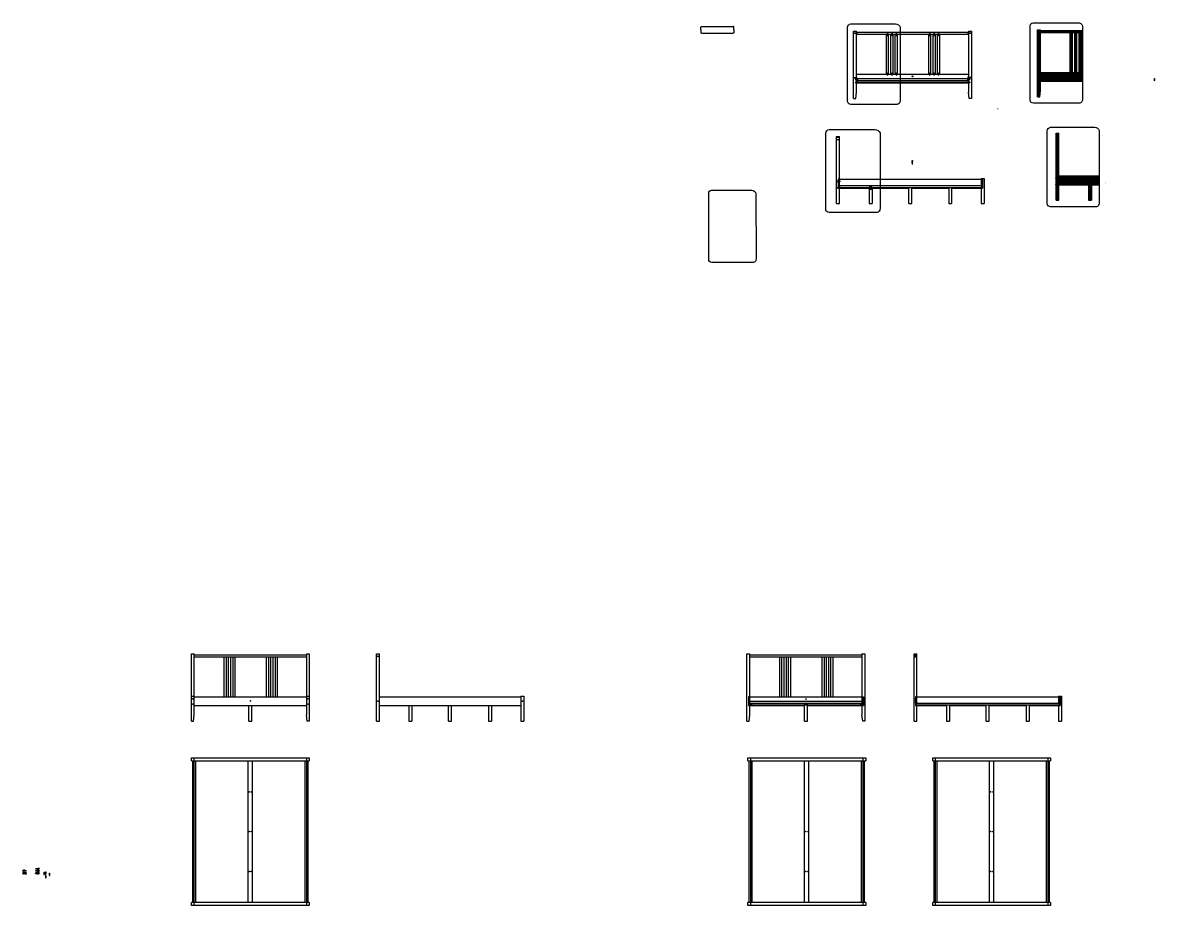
# Model space of a CAD drawing. Header units: millimetres. Extents: x 21 to 3517, y -1192 to 1197.
# Drawn here: x 21 to 1556, y 0 to 1197 of the extents above; entities that cross this region are included whole.
import ezdxf

# ---------------------------------------------------------------- set-up
doc = ezdxf.new("R2010")
doc.units = ezdxf.units.MM
for name, color, linetype in [('campitura viti', 31, 'Continuous'), ('Simbolo zoom', 140, 'Continuous'), ('Tratteggi', 252, 'Continuous'), ('Tratteggio', 252, 'Continuous')]:
    doc.layers.add(name, color=color, linetype=linetype)
pattern_1 = [(45, (-246.87615, 0), (-0.4490128, 0.4490128), [])]

msp = doc.modelspace()

# ---------------------------------------------------------------- hatches: boundary and pattern name
at = {"layer": 'campitura viti'}
h = msp.add_hatch(color=256, dxfattribs=at)
h.dxf.hatch_style = 1
h.paths.add_polyline_path([(1399.2, 1184.9), (1398, 1184.9), (1398, 1184.6), (1399.2, 1184.6)])
h.paths.add_polyline_path([(1398, 1185), (1397.8, 1185), (1397.8, 1184.5), (1398, 1184.5)])
h = msp.add_hatch(color=256, dxfattribs=at)
h.dxf.hatch_style = 1
h.paths.add_polyline_path([(1444.1, 1184.7, 0.348554), (1443.6, 1184.7), (1443.6, 1181.7, 0.408688), (1444.1, 1181.7)])
h.paths.add_polyline_path([(1450.2, 1184.8, 0.348554), (1449.7, 1184.8), (1449.7, 1181.8, 0.408688), (1450.2, 1181.8)])
h.paths.add_polyline_path([(1456.2, 1184.8, 0.348554), (1455.7, 1184.8), (1455.7, 1181.8, 0.408688), (1456.2, 1181.8)])
h.paths.add_polyline_path([(1403.3, 1118), (1400.3, 1118, 0.408688), (1400.3, 1117.5), (1403.3, 1117.5, 0.348554)])
h.paths.add_polyline_path([(1403.3, 1122.1), (1400.3, 1122.1, 0.408688), (1400.3, 1121.6), (1403.3, 1121.6, 0.348554)])
h.paths.add_polyline_path([(1399.2, 1124.3), (1398, 1124.3), (1398, 1124), (1399.2, 1124)])
h.paths.add_polyline_path([(1398, 1124.4), (1397.8, 1124.4), (1397.8, 1123.9), (1398, 1123.9)])
h = msp.add_hatch(color=256, dxfattribs=at)
h.dxf.hatch_style = 1
h.paths.add_polyline_path([(1403.1, 1184.8), (1403.1, 1184.8), (1399.2, 1184.8), (1399.2, 1184.6), (1403.1, 1184.7)])
h = msp.add_hatch(color=256, dxfattribs=at)
h.dxf.hatch_style = 1
h.paths.add_polyline_path([(1403.1, 1124.1), (1403.1, 1124.1), (1399.2, 1124.2), (1399.2, 1124), (1403.1, 1124.1)])
h = msp.add_hatch(color=256, dxfattribs=at)
h.dxf.hatch_style = 1
h.paths.add_polyline_path([(1444.1, 1130.7, 0.348554), (1443.6, 1130.7), (1443.6, 1127.7, 0.408688), (1444.1, 1127.7)])
h.paths.add_polyline_path([(1450.2, 1130.7, 0.348554), (1449.7, 1130.7), (1449.7, 1127.7, 0.408688), (1450.2, 1127.7)])
h.paths.add_polyline_path([(1456.1, 1130.7, 0.348554), (1455.6, 1130.7), (1455.6, 1127.7, 0.408688), (1456.1, 1127.7)])
h = msp.add_hatch(color=256, dxfattribs=at)
h.dxf.hatch_style = 1
h.paths.add_polyline_path([(1450.2, 1127.7), (1450.2, 1130.7, 0.348554), (1449.7, 1130.7), (1449.7, 1127.7, 0.408688)])
h.paths.add_polyline_path([(1456.1, 1127.7), (1456.1, 1130.7, 0.348554), (1455.6, 1130.7), (1455.6, 1127.7, 0.408688)])
at = {"layer": 'campitura viti', "transparency": 33554541}
h = msp.add_hatch(color=256, dxfattribs=at)
h.dxf.hatch_style = 1
h.paths.add_polyline_path([(1344.8, 1080.4), (1343.3, 1080.4), (1343.3, 1079.2), (1344.8, 1079.2)])
h.paths.add_polyline_path([(1346.3, 1080.2, 1), (1346.8, 1080.2, 1)])
at = {"layer": 'campitura viti'}
h = msp.add_hatch(color=256, dxfattribs=at)
h.dxf.hatch_style = 1
h.paths.add_polyline_path([(1423.1, 977.7), (1422.9, 977.7), (1422.9, 977.2), (1423.1, 977.2)])
h.paths.add_polyline_path([(1424.3, 977.6), (1423.1, 977.6), (1423.1, 977.3), (1424.3, 977.3)])
h.paths.add_polyline_path([(1428.4, 977.9), (1427.7, 977.9), (1427.7, 977.2), (1428.4, 977.2)])
h.paths.add_polyline_path([(1428.4, 979.9), (1427.7, 979.9), (1427.7, 977.9), (1428.4, 977.9)])
h.paths.add_polyline_path([(1428.4, 986.8), (1427.7, 986.8), (1427.7, 979.9), (1428.4, 979.9)])
h = msp.add_hatch(color=256, dxfattribs=at)
h.dxf.hatch_style = 1
h.paths.add_polyline_path([(1423.1, 986.5), (1422.9, 986.5), (1422.9, 986), (1423.1, 986)])
h = msp.add_hatch(color=256, dxfattribs=at)
h.dxf.hatch_style = 1
h.paths.add_polyline_path([(1424.3, 986.4), (1423.1, 986.4), (1423.1, 986.1), (1424.3, 986.1)])
h = msp.add_hatch(color=256, dxfattribs=at)
h.dxf.hatch_style = 1
h.paths.add_polyline_path([(1427.7, 986.3), (1425.9, 986.4), (1424.3, 986.4), (1424.3, 986.2), (1425.1, 986.2), (1425.1, 986.2), (1427, 986.2), (1427.1, 986.2), (1427.7, 986.2)])
h = msp.add_hatch(color=256, dxfattribs=at)
h.dxf.hatch_style = 1
h.paths.add_polyline_path([(1427.7, 977.5), (1425.9, 977.5), (1424.3, 977.5), (1424.3, 977.3), (1425.1, 977.3), (1425.1, 977.3), (1427, 977.4), (1427.1, 977.4), (1427.7, 977.4)])
h = msp.add_hatch(color=256, dxfattribs=at)
h.dxf.hatch_style = 1
h.paths.add_polyline_path([(1468.4, 979.9), (1468.4, 980), (1467.9, 980), (1467.9, 979.9)])
h = msp.add_hatch(color=256, dxfattribs=at)
h.dxf.hatch_style = 1
h.paths.add_polyline_path([(1468.3, 978.7), (1468.3, 979.9), (1468, 979.9), (1468, 978.7)])
h = msp.add_hatch(color=256, dxfattribs=at)
h.dxf.hatch_style = 1
h.paths.add_polyline_path([(1468.1, 974.7), (1468.2, 977.1), (1468.2, 978.7), (1468, 978.7), (1468, 977.9), (1468, 977.9), (1468, 975.9), (1468, 975.9), (1468, 974.7)])
h = msp.add_hatch(color=256, dxfattribs=at)
h.dxf.hatch_style = 1
h.paths.add_polyline_path([(1470.2, 979.9), (1470.2, 980), (1469.7, 980), (1469.7, 979.9)])
h = msp.add_hatch(color=256, dxfattribs=at)
h.dxf.hatch_style = 1
h.paths.add_polyline_path([(1470.1, 978.7), (1470.1, 979.9), (1469.8, 979.9), (1469.8, 978.7)])
h = msp.add_hatch(color=256, dxfattribs=at)
h.dxf.hatch_style = 1
h.paths.add_polyline_path([(1470, 974.7), (1470, 977.1), (1470, 978.7), (1469.8, 978.7), (1469.8, 977.9), (1469.8, 977.9), (1469.9, 975.9), (1469.9, 975.9), (1469.9, 974.7)])
h = msp.add_hatch(color=256, dxfattribs=at)
h.dxf.hatch_style = 1
h.paths.add_polyline_path([(1490.3, 980.3), (1490.3, 980.4), (1489.8, 980.4), (1489.8, 980.3)])
h = msp.add_hatch(color=256, dxfattribs=at)
h.dxf.hatch_style = 1
h.paths.add_polyline_path([(1490.2, 979.1), (1490.2, 980.3), (1489.9, 980.3), (1489.9, 979.1)])
h = msp.add_hatch(color=256, dxfattribs=at)
h.dxf.hatch_style = 1
h.paths.add_polyline_path([(1490.1, 975.7), (1490.1, 977.5), (1490.1, 979.1), (1489.9, 979.1), (1489.9, 978.3), (1489.9, 978.3), (1489.9, 976.3), (1489.9, 976.3), (1490, 975.7)])
at = {"layer": 'Tratteggio'}
h = msp.add_hatch(dxfattribs=at)
h.set_pattern_fill('ANSI31', color=256, scale=0.2)
h.paths.add_polyline_path([(1401.9, 1187.3), (1397.9, 1187.3), (1397.9, 1185), (1398, 1185), (1398, 1184.9), (1399.2, 1184.9), (1400.7, 1184.8), (1401.9, 1184.8)])
h = msp.add_hatch(dxfattribs=at)
h.set_pattern_fill('ANSI31', color=256, scale=0.2)
h.paths.add_polyline_path([(1445.4, 1183.3), (1444.1, 1183.3), (1444.1, 1181.7, -0.408688), (1443.6, 1181.7), (1443.6, 1183.3), (1442.4, 1183.3), (1442.4, 1129.3), (1443.6, 1129.3), (1443.6, 1130.7, -0.348554), (1444.1, 1130.7), (1444.1, 1129.3), (1445.4, 1129.3)])
h.paths.add_polyline_path([(1451.4, 1183.3), (1450.2, 1183.3), (1450.2, 1181.8, -0.408688), (1449.7, 1181.8), (1449.7, 1183.3), (1448.4, 1183.3), (1448.4, 1129.3), (1449.7, 1129.3), (1449.7, 1130.7, -0.348554), (1450.2, 1130.7), (1450.2, 1129.3), (1451.4, 1129.3)])
h.paths.add_polyline_path([(1457.4, 1183.3), (1456.2, 1183.3), (1456.2, 1181.8, -0.408688), (1455.7, 1181.8), (1455.7, 1183.3), (1454.4, 1183.3), (1454.4, 1129.3), (1455.6, 1129.3), (1455.6, 1130.7, -0.348554), (1456.1, 1130.7), (1456.1, 1129.3), (1457.4, 1129.3)])
h.paths.add_polyline_path([(1401.9, 1184.7), (1400.7, 1184.6), (1399.2, 1184.6), (1399.2, 1184.6), (1398, 1184.6), (1398, 1184.5), (1397.9, 1184.5), (1397.9, 1124.4), (1398, 1124.4), (1398, 1124.3), (1399.2, 1124.3), (1400.8, 1124.2), (1401.9, 1124.2)])
h = msp.add_hatch(dxfattribs=at)
h.set_pattern_fill('ANSI31', color=256, scale=0.2)
h.paths.add_polyline_path([(1444.1, 1184.7), (1444.1, 1183.3), (1449.7, 1183.3), (1449.7, 1184.8, -0.348554), (1450.2, 1184.8), (1450.2, 1183.3), (1455.7, 1183.3), (1455.7, 1184.8, -0.348554), (1456.2, 1184.8), (1456.2, 1183.3), (1459.1, 1183.3), (1459.1, 1186.3), (1401.9, 1186.3), (1401.9, 1184.8), (1403.1, 1184.8), (1403.1, 1184.7), (1401.9, 1184.7), (1401.9, 1183.3), (1443.6, 1183.3), (1443.6, 1184.7, -0.348554)])
h = msp.add_hatch(dxfattribs=at)
h.set_pattern_fill('ANSI31', color=256, scale=0.2)
h.paths.add_polyline_path([(1401.9, 1121.6), (1400.3, 1121.6, -0.408688), (1400.3, 1122.1), (1401.9, 1122.1), (1401.9, 1124), (1400.7, 1124), (1399.2, 1124), (1399.2, 1124), (1398, 1124), (1398, 1123.9), (1397.9, 1123.9), (1397.9, 1096.3), (1400.9, 1096.3), (1401.9, 1104.6), (1401.9, 1117.5), (1400.3, 1117.5, -0.408688), (1400.3, 1118), (1401.9, 1118)])
h.paths.add_polyline_path([(1459.1, 1123.3), (1401.9, 1123.3), (1401.9, 1122.1), (1403.3, 1122.1, -0.348554), (1403.3, 1121.6), (1401.9, 1121.6), (1401.9, 1120.3), (1403.9, 1120.3), (1459.1, 1120.3)])
h.paths.add_polyline_path([(1459.1, 1129.3), (1456.1, 1129.3), (1456.1, 1127.7, -0.408688), (1455.6, 1127.7), (1455.6, 1129.3), (1450.2, 1129.3), (1450.2, 1127.7, -0.408688), (1449.7, 1127.7), (1449.7, 1129.3), (1444.1, 1129.3), (1444.1, 1127.7, -0.408688), (1443.6, 1127.7), (1443.6, 1129.3), (1401.9, 1129.3), (1401.9, 1124.2), (1403.1, 1124.2), (1403.1, 1124.1), (1401.9, 1124), (1401.9, 1123.3), (1459.1, 1123.3)])
h.paths.add_polyline_path([(1459.1, 1118.3), (1401.9, 1118.3), (1401.9, 1118), (1403.3, 1118, -0.348554), (1403.3, 1117.5), (1401.9, 1117.5), (1401.9, 1117.3), (1459.1, 1117.3)])
h = msp.add_hatch(dxfattribs=at)
h.set_pattern_fill('ANSI31', color=256, scale=0.2)
h.paths.add_polyline_path([(1459.1, 1120.3), (1401.9, 1120.3), (1401.9, 1118.3), (1459.1, 1118.3)])
h = msp.add_hatch(dxfattribs=at)
h.set_pattern_fill('ANSI31', color=256, scale=0.2)
h.paths.add_polyline_path([(1427, 1046.9), (1423, 1046.9), (1423, 1042.9), (1427, 1042.9)])
edge = h.paths.add_edge_path()
edge.add_line((1427, 986.2), (1425.8, 986.2))
edge.add_line((1425.8, 986.2), (1425, 986.2))
edge.add_line((1425, 986.2), (1425, 977.5))
edge.add_line((1425, 977.5), (1425.9, 977.5))
edge.add_line((1425.9, 977.5), (1425.9, 977.5))
edge.add_line((1425.9, 977.5), (1427, 977.5))
edge.add_line((1427, 977.5), (1427, 977.9))
edge.add_line((1427, 977.9), (1426, 977.9))
edge.add_line((1426, 977.9), (1426, 978.7))
edge.add_line((1426, 978.7), (1425.4, 978.7))
edge.add_arc((1425.6, 978.9), 0.357, 135.5415, 224.4585, ccw=False)
edge.add_line((1425.4, 979.2), (1426, 979.2))
edge.add_line((1426, 979.2), (1426, 979.9))
edge.add_line((1426, 979.9), (1427, 979.9))
edge.add_line((1427, 979.9), (1427, 986.2))
h.paths.add_polyline_path([(1427, 988.9), (1425, 988.9), (1425, 986.4), (1425.9, 986.4), (1425.9, 986.4), (1427, 986.4)])
h.paths.add_polyline_path([(1481.7, 988.9), (1427.2, 988.9), (1427, 988.9), (1427, 986.4), (1427.7, 986.3), (1427.7, 986.8), (1428.4, 986.8), (1428.4, 979.9), (1467.8, 979.9), (1467.8, 980), (1468.3, 980), (1468.3, 979.9), (1469.7, 979.9), (1469.7, 980), (1470.2, 980), (1470.2, 979.9), (1481.7, 979.9)])
h.paths.add_polyline_path([(1467.9, 979.9), (1467.8, 979.9), (1467.8, 979.9), (1428.4, 979.9), (1428.4, 977.9), (1468, 977.9), (1468, 978.7), (1467.9, 978.7)])
edge = h.paths.add_edge_path()
edge.add_line((1427.7, 979.9), (1427, 979.9))
edge.add_line((1427, 979.9), (1426, 979.9))
edge.add_line((1426, 979.9), (1426, 979.2))
edge.add_line((1426, 979.2), (1426.9, 979.2))
edge.add_arc((1426.5, 978.9), 0.402, -38.4324, 38.4324, ccw=False)
edge.add_line((1426.9, 978.7), (1426, 978.7))
edge.add_line((1426, 978.7), (1426, 977.9))
edge.add_line((1426, 977.9), (1427, 977.9))
edge.add_line((1427, 977.9), (1427.7, 977.9))
edge.add_line((1427.7, 977.9), (1427.7, 979.9))
h.paths.add_polyline_path([(1427.7, 986.2), (1427, 986.2), (1427, 979.9), (1427.7, 979.9)], flags=17)
h.paths.add_polyline_path([(1427, 977.4), (1425.8, 977.3), (1425, 977.3), (1425, 976.9), (1427, 976.9)])
h.paths.add_polyline_path([(1467, 977.9), (1428.4, 977.9), (1428.4, 977.2), (1427.7, 977.2), (1427.7, 977.4), (1427, 977.4), (1427, 976.9), (1467, 976.9)])
h.paths.add_polyline_path([(1427.7, 977.9), (1427, 977.9), (1427, 977.5), (1427.7, 977.5)], flags=17)
h.paths.add_polyline_path([(1481.7, 977.9), (1471, 977.9), (1471, 976.9), (1481.7, 976.9)])
h.paths.add_polyline_path([(1481.7, 979.9), (1470.2, 979.9), (1470.2, 979.9), (1470.1, 979.9), (1470.1, 978.7), (1470, 978.7), (1470, 977.9), (1481.7, 977.9)])
h.paths.add_polyline_path([(1469.8, 979.9), (1469.7, 979.9), (1469.7, 979.9), (1468.3, 979.9), (1468.3, 979.9), (1468.2, 979.9), (1468.2, 978.7), (1468.2, 978.7), (1468.2, 977.9), (1469.8, 977.9), (1469.8, 978.7), (1469.8, 978.7)])
h.paths.add_polyline_path([(1427, 1042.9), (1423, 1042.9), (1423, 986.5), (1423.1, 986.5), (1424.3, 986.4), (1424.3, 986.4), (1425, 986.4), (1425, 988.9), (1427, 988.9)])
h.paths.add_polyline_path([(1427, 976.9), (1425, 976.9), (1425, 977.3), (1424.3, 977.3), (1424.3, 977.3), (1423.1, 977.3), (1423.1, 977.2), (1423, 955.9), (1427, 955.9)])
h.paths.add_polyline_path([(1425, 986.2), (1424.3, 986.2), (1424.3, 986.1), (1423.1, 986.1), (1423.1, 986), (1423, 977.7), (1423.1, 977.7), (1423.1, 977.6), (1424.3, 977.6), (1425, 977.6)])
h.paths.add_polyline_path([(1471, 977.9), (1470, 977.9), (1470, 977.1), (1470, 977.1), (1470, 974.7), (1469.9, 974.7), (1469.8, 977.1), (1469.8, 977.9), (1468.2, 977.9), (1468.2, 977.1), (1468.2, 977.1), (1468.1, 974.7), (1468, 974.7), (1468, 977.1), (1468, 977.9), (1467, 977.9), (1467, 976.9), (1467, 955.9), (1471, 955.9)])
h = msp.add_hatch(dxfattribs=at)
h.set_pattern_fill('ANSI31', color=256, scale=0.2)
h.set_pattern_definition(pattern_1)
h.paths.add_polyline_path([(1234.4, 336.6), (1234.4, 339.6), (1230.4, 339.6), (1230.4, 336.6)])
h = msp.add_hatch(dxfattribs=at)
h.set_pattern_fill('ANSI31', color=256, scale=0.2)
h.paths.add_polyline_path([(1081.8, 273.6), (1081.8, 271.6), (1085.8, 271.6), (1085.8, 273.6)])
h.paths.add_polyline_path([(1007.8, 273.6), (1007.8, 271.6), (1009.8, 271.6), (1009.8, 273.6)])
h.paths.add_polyline_path([(1005.8, 270.6), (1007.8, 270.6), (1007.8, 282.6), (1005.8, 282.6)])
h.paths.add_polyline_path([(1157.8, 271.6), (1159.8, 271.6), (1159.8, 273.6), (1157.8, 273.6)])
h.paths.add_polyline_path([(1159.8, 270.6), (1161.8, 270.6), (1161.8, 282.6), (1159.8, 282.6)])
h = msp.add_hatch(dxfattribs=at)
h.set_pattern_fill('ANSI31', color=256, scale=0.2)
h.set_pattern_definition(pattern_1)
h.paths.add_polyline_path([(1234.4, 282.6), (1232.4, 282.6), (1232.4, 270.6), (1234.4, 270.6), (1234.4, 271.6), (1233.4, 271.6), (1233.4, 273.6), (1234.4, 273.6)])
h.paths.add_polyline_path([(1428.4, 282.6), (1426.4, 282.6), (1426.4, 273.6), (1427.4, 273.6), (1427.4, 271.6), (1426.4, 271.6), (1426.4, 270.6), (1428.4, 270.6)])

# ---------------------------------------------------------------- linework, layer by layer
for p, q in [((1148.4, 1185.1), (1152.4, 1185.1)), ((1148.4, 1182.8), (1148.4, 1185.1)), ((1148.4, 1122.2), (1148.4, 1182.3)), ((1152.4, 1182.6), (1152.4, 1185.1)), ((1152.4, 1184.1), (1304.4, 1184.1)), ((1152.4, 1122), (1152.4, 1182.5)), ((1251.2, 1182.6), (1251.2, 1179.6)), ((1251.7, 1182.6), (1251.7, 1179.6)), ((1257.1, 1182.6), (1257.1, 1179.6)), ((1257.6, 1182.6), (1257.6, 1179.6)), ((1263.2, 1182.6), (1263.2, 1179.6)), ((1263.7, 1182.6), (1263.7, 1179.6)), ((1305.5, 1182.7), (1303.1, 1182.6)), ((1303.1, 1182.5), (1303.1, 1182.6)), ((1305.5, 1182.5), (1303.1, 1182.5)), ((1304.4, 1185.1), (1308.4, 1185.1)), ((1304.4, 1185.1), (1304.4, 1102.4)), ((1305.5, 1182.7), (1307.1, 1182.7)), ((1307.1, 1182.7), (1305.5, 1182.7)), ((1305.5, 1182.5), (1307.1, 1182.5)), ((1308.3, 1182.7), (1307.1, 1182.7)), ((1307.1, 1182.7), (1307.1, 1182.4)), ((1308.3, 1182.4), (1307.1, 1182.4)), ((1308.5, 1182.8), (1308.3, 1182.8)), ((1308.3, 1182.8), (1308.3, 1182.3)), ((1308.3, 1182.3), (1308.5, 1182.3)), ((1308.4, 1185.1), (1308.4, 1094.1)), ((1308.5, 1182.3), (1308.5, 1182.8)), ((1397.9, 1187.3), (1401.9, 1187.3)), ((1397.9, 1185), (1397.9, 1187.3)), ((1397.9, 1124.4), (1397.9, 1184.5)), ((1401.9, 1184.8), (1401.9, 1187.3)), ((1401.9, 1186.3), (1459.1, 1186.3)), ((1401.9, 1124.2), (1401.9, 1184.7)), ((1401.9, 1183.3), (1443.6, 1183.3)), ((1442.4, 1129.3), (1442.4, 1183.3)), ((1444.1, 1183.3), (1449.7, 1183.3)), ((1445.4, 1129.3), (1445.4, 1183.3)), ((1448.4, 1129.3), (1448.4, 1183.3)), ((1450.2, 1183.3), (1455.7, 1183.3)), ((1451.4, 1129.3), (1451.4, 1183.3)), ((1454.4, 1129.3), (1454.4, 1183.3)), ((1456.2, 1183.3), (1459.1, 1183.3)), ((1457.4, 1129.3), (1457.4, 1183.3)), ((1152.4, 1181.1), (1304.4, 1181.1)), ((1192.9, 1127.1), (1192.9, 1181.1)), ((1195.9, 1127.1), (1195.9, 1181.1)), ((1198.9, 1127.1), (1198.9, 1181.1)), ((1201.9, 1127.1), (1201.9, 1181.1)), ((1204.9, 1127.1), (1204.9, 1181.1)), ((1207.9, 1127.1), (1207.9, 1181.1)), ((1249.9, 1181.1), (1249.9, 1127.1)), ((1252.9, 1181.1), (1252.9, 1127.1)), ((1255.9, 1181.1), (1255.9, 1127.1)), ((1258.9, 1181.1), (1258.9, 1127.1)), ((1261.9, 1181.1), (1261.9, 1127.1)), ((1264.9, 1181.1), (1264.9, 1127.1)), ((1148.4, 1094.1), (1148.4, 1121.7)), ((1152.4, 1127.1), (1194.1, 1127.1)), ((1152.4, 1119.9), (1152.4, 1121.8)), ((1152.4, 1121.1), (1304.4, 1121.1)), ((1194.6, 1127.1), (1200.1, 1127.1)), ((1200.6, 1127.1), (1206.1, 1127.1)), ((1206.6, 1127.1), (1304.4, 1127.1)), ((1251.2, 1128.5), (1251.2, 1125.5)), ((1251.7, 1128.5), (1251.7, 1125.5)), ((1257.3, 1128.5), (1257.3, 1125.5)), ((1257.8, 1128.5), (1257.8, 1125.5)), ((1263.1, 1128.5), (1263.1, 1125.5)), ((1263.6, 1128.5), (1263.6, 1125.5)), ((1305.5, 1122.4), (1303.1, 1122.4)), ((1303.1, 1122.3), (1303.1, 1122.4)), ((1305.5, 1122.2), (1303.1, 1122.3)), ((1304.4, 1121.1), (1304.4, 1118.1)), ((1305.5, 1122.4), (1307.1, 1122.4)), ((1307.1, 1122.4), (1305.5, 1122.4)), ((1305.5, 1122.2), (1307.1, 1122.2)), ((1308.3, 1122.5), (1307.1, 1122.5)), ((1307.1, 1122.5), (1307.1, 1122.2)), ((1308.3, 1122.2), (1307.1, 1122.2)), ((1308.5, 1122.6), (1308.3, 1122.6)), ((1308.3, 1122.6), (1308.3, 1122.1)), ((1308.3, 1122.1), (1308.5, 1122.1)), ((1308.5, 1122.1), (1308.5, 1122.6)), ((1397.9, 1096.3), (1397.9, 1123.9)), ((1401.9, 1129.3), (1443.6, 1129.3)), ((1401.9, 1122.1), (1401.9, 1124)), ((1401.9, 1123.3), (1459.2, 1123.3)), ((1401.9, 1118), (1401.9, 1121.6)), ((1444.1, 1129.3), (1449.7, 1129.3)), ((1450.2, 1129.3), (1455.6, 1129.3)), ((1456.1, 1129.3), (1459.2, 1129.3)), ((1152.4, 1115.8), (1152.4, 1119.4)), ((1304.4, 1118.1), (1152.4, 1118.1)), ((1152.4, 1118.1), (1152.4, 1116.1)), ((1152.4, 1118.1), (1154.4, 1118.1)), ((1152.4, 1116.1), (1304.4, 1116.1)), ((1152.4, 1102.4), (1152.4, 1115.3)), ((1152.4, 1115.1), (1230.3, 1115.1)), ((1230.4, 1115.1), (1304.4, 1115.1)), ((1305.9, 1119.9), (1302.9, 1119.9)), ((1305.9, 1119.4), (1302.9, 1119.4)), ((1305.9, 1115.9), (1302.9, 1115.9)), ((1305.9, 1115.4), (1302.9, 1115.4)), ((1459.1, 1120.3), (1401.9, 1120.3)), ((1401.9, 1120.3), (1401.9, 1118.3)), ((1401.9, 1120.3), (1403.9, 1120.3)), ((1401.9, 1118.3), (1459.1, 1118.3)), ((1401.9, 1104.6), (1401.9, 1117.5)), ((1401.9, 1117.3), (1459.1, 1117.3)), ((1148.4, 1094.1), (1151.4, 1094.1)), ((1151.4, 1094.1), (1152.4, 1102.4)), ((1305.4, 1094.1), (1304.4, 1102.4)), ((1308.4, 1094.1), (1305.4, 1094.1)), ((1397.9, 1096.3), (1400.9, 1096.3)), ((1400.9, 1096.3), (1401.9, 1104.6)), ((1423, 1046.9), (1427, 1046.9)), ((1423, 986.5), (1423, 1046.9)), ((1427, 986.4), (1427, 1046.9)), ((1125.4, 1042.4), (1129.4, 1042.4)), ((1125.4, 982), (1125.4, 1042.4)), ((1125.4, 1041.4), (1129.4, 1041.4)), ((1125.4, 1038.4), (1129.4, 1038.4)), ((1129.4, 981.8), (1129.4, 1042.4)), ((1227.7, 1009.7), (1228.2, 1009.7)), ((1227.7, 1009.5), (1227.7, 1009.7)), ((1228.2, 1009.5), (1227.7, 1009.5)), ((1227.8, 1009.5), (1227.8, 1008.3)), ((1228.1, 1008.3), (1227.8, 1008.3)), ((1227.8, 1006.7), (1227.8, 1008.3)), ((1227.8, 1006.7), (1227.9, 1004.3)), ((1227.9, 1004.3), (1228, 1004.3)), ((1228, 1006.7), (1228, 1008.3)), ((1228, 1008.3), (1228, 1006.7)), ((1228, 1006.7), (1228, 1004.3)), ((1228.1, 1009.5), (1228.1, 1008.3)), ((1228.2, 1009.7), (1228.2, 1009.5)), ((1129.4, 984.4), (1127.4, 984.4)), ((1127.4, 984.4), (1127.4, 981.8)), ((1129.4, 984.4), (1285.4, 984.4)), ((1129.5, 984.4), (1323.4, 984.4)), ((1321.4, 985.4), (1321.4, 975.4)), ((1321.4, 985.4), (1325.4, 985.4)), ((1323.4, 984.4), (1323.4, 972.4)), ((1325.4, 985.4), (1325.4, 951.4)), ((1423, 977.7), (1423, 986)), ((1427, 988.9), (1425, 988.9)), ((1425, 988.9), (1425, 986.4)), ((1425, 986.2), (1425, 977.5)), ((1427, 988.9), (1479.9, 988.9)), ((1427, 979.9), (1427, 986.2)), ((1427.2, 988.9), (1481.7, 988.9)), ((1125.4, 973.2), (1125.4, 981.5)), ((1125.4, 951.4), (1125.4, 972.7)), ((1127.4, 981.6), (1127.4, 973)), ((1127.4, 972.8), (1127.4, 972.4)), ((1127.4, 972.4), (1129.4, 972.4)), ((1128.4, 975.4), (1129.4, 975.4)), ((1128.4, 974.7), (1128.4, 975.4)), ((1128.4, 973.4), (1128.4, 974.2)), ((1129.4, 973.4), (1128.4, 973.4)), ((1129.4, 975.4), (1129.4, 981.7)), ((1170.2, 975.4), (1129.4, 975.4)), ((1129.4, 973.4), (1170.3, 973.4)), ((1129.4, 973), (1129.4, 973.4)), ((1129.4, 951.4), (1129.4, 972.8)), ((1129.4, 972.4), (1169.4, 972.4)), ((1129.4, 972.4), (1169.4, 972.4)), ((1169.4, 973.4), (1169.4, 951.4)), ((1172.4, 973.4), (1321.4, 973.4)), ((1321.4, 975.4), (1172.5, 975.4)), ((1173.4, 973.4), (1173.4, 951.4)), ((1173.4, 972.4), (1223.4, 972.4)), ((1173.4, 972.4), (1223.4, 972.4)), ((1223.4, 951.4), (1223.4, 973.4)), ((1227.4, 951.4), (1227.4, 973.4)), ((1227.4, 972.4), (1277.4, 972.4)), ((1227.4, 972.4), (1277.4, 972.4)), ((1277.4, 973.4), (1277.4, 951.4)), ((1281.4, 973.4), (1281.4, 951.4)), ((1281.4, 972.4), (1323.4, 972.4)), ((1281.4, 972.4), (1321.4, 972.4)), ((1322.4, 975.4), (1321.4, 975.4)), ((1321.4, 973.4), (1321.4, 951.4)), ((1321.4, 973.4), (1322.4, 973.4)), ((1322.4, 973.4), (1322.4, 975.4)), ((1423, 955.9), (1423, 977.2)), ((1425, 977.3), (1425, 976.9)), ((1425, 976.9), (1427, 976.9)), ((1427, 977.5), (1427, 977.9)), ((1427, 955.9), (1427, 977.4)), ((1427, 976.9), (1467, 976.9)), ((1427, 976.9), (1467, 976.9)), ((1471, 976.9), (1479.9, 976.9)), ((1471, 976.9), (1481.7, 976.9)), ((1423, 955.9), (1427, 955.9)), ((1125.4, 951.4), (1129.4, 951.4)), ((1169.4, 951.4), (1173.4, 951.4)), ((1223.4, 951.4), (1227.4, 951.4)), ((1277.4, 951.4), (1281.4, 951.4)), ((1321.4, 951.4), (1325.4, 951.4)), ((250.2, 249.6), (250.2, 340.6)), ((250.2, 340.6), (254.2, 340.6)), ((254.2, 257.9), (254.2, 340.6)), ((254.2, 339.6), (406.2, 339.6)), ((406.2, 340.6), (406.2, 257.9)), ((406.2, 340.6), (410.2, 340.6)), ((410.2, 340.6), (410.2, 249.6)), ((501.2, 249.6), (501.2, 340.6)), ((501.2, 340.6), (505.2, 340.6)), ((505.2, 249.6), (505.2, 340.6)), ((1003.8, 249.6), (1003.8, 340.6)), ((1003.8, 340.6), (1007.8, 340.6)), ((1007.8, 257.9), (1007.8, 340.6)), ((1007.8, 339.6), (1159.8, 339.6)), ((1159.8, 340.6), (1163.8, 340.6)), ((1159.8, 340.6), (1159.8, 257.9)), ((1163.8, 340.6), (1163.8, 249.6)), ((1230.4, 249.6), (1230.4, 340.6)), ((1230.4, 340.6), (1234.4, 340.6)), ((1230.4, 339.6), (1234.4, 339.6)), ((1234.4, 273.6), (1234.4, 340.6)), ((254.2, 336.6), (406.2, 336.6)), ((294.7, 282.6), (294.7, 336.6)), ((297.7, 282.6), (297.7, 336.6)), ((300.7, 282.6), (300.7, 336.6)), ((303.7, 282.6), (303.7, 336.6)), ((306.7, 282.6), (306.7, 336.6)), ((309.7, 282.6), (309.7, 336.6)), ((351.7, 336.6), (351.7, 282.6)), ((354.7, 336.6), (354.7, 282.6)), ((357.7, 336.6), (357.7, 282.6)), ((360.7, 336.6), (360.7, 282.6)), ((363.7, 336.6), (363.7, 282.6)), ((366.7, 336.6), (366.7, 282.6)), ((1007.8, 336.6), (1159.8, 336.6)), ((1048.3, 282.6), (1048.3, 336.6)), ((1051.3, 282.6), (1051.3, 336.6)), ((1054.3, 282.6), (1054.3, 336.6)), ((1057.3, 282.6), (1057.3, 336.6)), ((1060.3, 282.6), (1060.3, 336.6)), ((1063.3, 282.6), (1063.3, 336.6)), ((1105.3, 336.6), (1105.3, 282.6)), ((1108.3, 336.6), (1108.3, 282.6)), ((1111.3, 336.6), (1111.3, 282.6)), ((1114.3, 336.6), (1114.3, 282.6)), ((1117.3, 336.6), (1117.3, 282.6)), ((1120.3, 336.6), (1120.3, 282.6)), ((1230.4, 336.6), (1234.4, 336.6)), ((250.2, 283.6), (254.2, 283.6)), ((254.2, 282.6), (406.2, 282.6)), ((406.2, 283.6), (410.2, 283.6)), ((505.2, 282.6), (661.2, 282.6)), ((505.3, 282.6), (697.2, 282.6)), ((697.2, 283.6), (697.2, 249.6)), ((697.2, 283.6), (701.2, 283.6)), ((701.2, 283.6), (701.2, 249.6)), ((1007.8, 282.6), (1005.8, 282.6)), ((1005.8, 282.6), (1005.8, 270.6)), ((1007.8, 282.6), (1159.8, 282.6)), ((1007.8, 276.6), (1159.8, 276.6)), ((1159.8, 282.6), (1161.8, 282.6)), ((1159.8, 276.6), (1159.8, 273.6)), ((1161.8, 282.6), (1161.8, 270.6)), ((1234.4, 282.6), (1232.4, 282.6)), ((1232.4, 282.6), (1232.4, 270.6)), ((1234.4, 282.6), (1390.4, 282.6)), ((1234.5, 282.6), (1428.4, 282.6)), ((1426.4, 283.6), (1426.4, 273.6)), ((1426.4, 283.6), (1430.4, 283.6)), ((1428.4, 282.6), (1428.4, 270.6)), ((1430.4, 283.6), (1430.4, 249.6)), ((254.2, 270.6), (406.2, 270.6)), ((328.2, 249.6), (328.2, 270.6)), ((332.2, 249.6), (332.2, 270.6)), ((505.2, 270.6), (697.2, 270.6)), ((545.2, 270.6), (545.2, 249.6)), ((549.2, 270.6), (549.2, 249.6)), ((599.2, 249.6), (599.2, 270.6)), ((603.2, 249.6), (603.2, 270.6)), ((653.2, 270.6), (653.2, 249.6)), ((657.2, 270.6), (657.2, 249.6)), ((1005.8, 270.6), (1007.8, 270.6)), ((1159.8, 273.6), (1007.8, 273.6)), ((1007.8, 273.6), (1007.8, 271.6)), ((1007.8, 273.6), (1009.8, 273.6)), ((1007.8, 271.6), (1159.8, 271.6)), ((1007.8, 270.6), (1081.8, 270.6)), ((1009.8, 273.6), (1009.8, 271.6)), ((1081.8, 273.6), (1081.8, 271.6)), ((1081.8, 249.6), (1081.8, 271.6)), ((1085.8, 249.6), (1085.8, 273.6)), ((1085.8, 270.6), (1159.8, 270.6)), ((1157.8, 273.6), (1157.8, 271.6)), ((1161.8, 270.6), (1159.8, 270.6)), ((1232.4, 270.6), (1234.4, 270.6)), ((1233.4, 271.6), (1233.4, 273.6)), ((1233.4, 273.6), (1234.4, 273.6)), ((1234.4, 271.6), (1233.4, 271.6)), ((1426.4, 273.6), (1234.4, 273.6)), ((1234.4, 249.6), (1234.4, 271.6)), ((1234.4, 271.6), (1426.4, 271.6)), ((1234.4, 270.6), (1274.4, 270.6)), ((1234.4, 270.6), (1274.4, 270.6)), ((1274.4, 271.6), (1274.4, 249.6)), ((1278.4, 271.6), (1278.4, 249.6)), ((1278.4, 270.6), (1328.4, 270.6)), ((1278.4, 270.6), (1328.4, 270.6)), ((1328.4, 249.6), (1328.4, 271.6)), ((1332.4, 249.6), (1332.4, 271.6)), ((1332.4, 270.6), (1382.4, 270.6)), ((1332.4, 270.6), (1382.4, 270.6)), ((1382.4, 271.6), (1382.4, 249.6)), ((1386.4, 271.6), (1386.4, 249.6)), ((1386.4, 270.6), (1426.4, 270.6)), ((1386.4, 270.6), (1428.4, 270.6)), ((1427.4, 273.6), (1426.4, 273.6)), ((1426.4, 271.6), (1427.4, 271.6)), ((1426.4, 271.6), (1426.4, 249.6)), ((1427.4, 271.6), (1427.4, 273.6)), ((250.2, 249.6), (253.2, 249.6)), ((253.2, 249.6), (254.2, 257.9)), ((328.2, 249.6), (332.2, 249.6)), ((407.2, 249.6), (406.2, 257.9)), ((410.2, 249.6), (407.2, 249.6)), ((501.2, 249.6), (505.2, 249.6)), ((545.2, 249.6), (549.2, 249.6)), ((599.2, 249.6), (603.2, 249.6)), ((653.2, 249.6), (657.2, 249.6)), ((697.2, 249.6), (701.2, 249.6)), ((1003.8, 249.6), (1006.8, 249.6)), ((1006.8, 249.6), (1007.8, 257.9)), ((1081.8, 249.6), (1085.8, 249.6)), ((1160.8, 249.6), (1159.8, 257.9)), ((1163.8, 249.6), (1160.8, 249.6)), ((1230.4, 249.6), (1234.4, 249.6)), ((1274.4, 249.6), (1278.4, 249.6)), ((1328.4, 249.6), (1332.4, 249.6)), ((1382.4, 249.6), (1386.4, 249.6)), ((1426.4, 249.6), (1430.4, 249.6)), ((250.2, 199.7), (410.2, 199.7)), ((250.2, 195.7), (250.2, 199.7)), ((250.2, 195.7), (250.2, 199.7)), ((254.2, -0.3), (254.2, 199.7)), ((406.2, 199.7), (406.2, -0.3)), ((410.2, 199.7), (410.2, 195.7)), ((1004.9, 195.7), (1004.9, 199.7)), ((1004.9, 195.7), (1004.9, 199.7)), ((1004.9, 199.7), (1164.9, 199.7)), ((1008.9, -0.3), (1008.9, 199.7)), ((1160.9, 199.7), (1160.9, -0.3)), ((1164.9, 199.7), (1164.9, 195.7)), ((1255.7, 195.7), (1255.7, 199.7)), ((1255.7, 195.7), (1255.7, 199.7)), ((1255.7, 199.7), (1415.7, 199.7)), ((1259.7, -0.3), (1259.7, 199.7)), ((1411.7, 199.7), (1411.7, -0.3)), ((1415.7, 199.7), (1415.7, 195.7)), ((250.2, 195.7), (410.2, 195.7)), ((252.2, 3.7), (252.2, 195.7)), ((256.2, 3.7), (256.2, 195.7)), ((327.2, 3.7), (327.2, 195.7)), ((333.2, 3.7), (333.2, 195.7)), ((404.2, 195.7), (404.2, 3.7)), ((408.2, 195.7), (408.2, 3.7)), ((1004.9, 195.7), (1164.9, 195.7)), ((1006.9, 3.7), (1006.9, 195.7)), ((1010.9, 3.7), (1010.9, 195.7)), ((1081.9, 3.7), (1081.9, 195.7)), ((1087.9, 3.7), (1087.9, 195.7)), ((1158.9, 195.7), (1158.9, 3.7)), ((1162.9, 195.7), (1162.9, 3.7)), ((1255.7, 195.7), (1415.7, 195.7)), ((1257.7, 3.7), (1257.7, 195.7)), ((1261.7, 3.7), (1261.7, 195.7)), ((1332.7, 3.7), (1332.7, 195.7)), ((1338.7, 3.7), (1338.7, 195.7)), ((1409.7, 195.7), (1409.7, 3.7)), ((1413.7, 195.7), (1413.7, 3.7)), ((21.4, 46.8), (21.4, 47.3)), ((21.4, 47.3), (21.5, 47.3)), ((21.5, 46.8), (21.4, 46.8)), ((21.5, 47.3), (21.5, 46.8)), ((21.5, 47.2), (22.7, 47.2)), ((21.5, 46.9), (22.7, 46.9)), ((22.7, 47.2), (22.7, 46.9)), ((24.3, 47.2), (22.7, 47.2)), ((22.7, 47.2), (24.3, 47.2)), ((24.3, 47), (22.7, 47)), ((24.3, 47.2), (26.7, 47.1)), ((24.3, 47), (26.7, 47)), ((26.7, 47), (26.7, 47.1)), ((41.1, 49.4), (38.7, 49.4)), ((38.7, 49.3), (38.7, 49.4)), ((41.1, 49.2), (38.7, 49.3)), ((41.1, 47.2), (38.7, 47.1)), ((38.7, 47), (38.7, 47.1)), ((41.1, 47), (38.7, 47)), ((41.1, 49.4), (42.6, 49.4)), ((42.6, 49.4), (41.1, 49.4)), ((41.1, 49.2), (42.6, 49.2)), ((41.1, 47.2), (42.6, 47.2)), ((42.6, 47.2), (41.1, 47.2)), ((41.1, 47), (42.6, 47)), ((43.9, 49.5), (42.6, 49.5)), ((42.6, 49.5), (42.6, 49.2)), ((43.9, 49.2), (42.6, 49.2)), ((43.9, 47.2), (42.6, 47.2)), ((42.6, 47.2), (42.6, 46.9)), ((43.9, 46.9), (42.6, 46.9)), ((44, 49.6), (43.9, 49.6)), ((43.9, 49.6), (43.9, 49.1)), ((43.9, 49.1), (44, 49.1)), ((44, 47.3), (43.9, 47.3)), ((43.9, 47.3), (43.9, 46.8)), ((43.9, 46.8), (44, 46.8)), ((44, 49.1), (44, 49.6)), ((44, 46.8), (44, 47.3)), ((21.4, 44.6), (21.4, 45.1)), ((21.4, 45.1), (21.5, 45.1)), ((21.5, 44.6), (21.4, 44.6)), ((21.4, 42.4), (21.4, 42.9)), ((21.4, 42.9), (21.5, 42.9)), ((21.5, 42.4), (21.4, 42.4)), ((21.5, 45.1), (21.5, 44.6)), ((21.5, 45), (22.7, 45)), ((21.5, 44.7), (22.7, 44.7)), ((21.5, 42.9), (21.5, 42.4)), ((21.5, 42.8), (22.7, 42.8)), ((21.5, 42.5), (22.7, 42.5)), ((22.7, 45), (22.7, 44.7)), ((24.3, 44.9), (22.7, 44.9)), ((22.7, 44.9), (24.3, 44.9)), ((24.3, 44.7), (22.7, 44.7)), ((22.7, 42.8), (22.7, 42.5)), ((24.3, 42.8), (22.7, 42.8)), ((22.7, 42.8), (24.3, 42.8)), ((24.3, 42.6), (22.7, 42.6)), ((24.3, 44.9), (26.7, 44.9)), ((24.3, 44.7), (26.7, 44.8)), ((24.3, 42.8), (26.7, 42.7)), ((24.3, 42.6), (26.7, 42.6)), ((26.7, 44.8), (26.7, 44.9)), ((26.7, 42.6), (26.7, 42.7)), ((41.1, 44.9), (38.7, 44.9)), ((38.7, 44.8), (38.7, 44.9)), ((41.1, 44.7), (38.7, 44.8)), ((41.1, 42.8), (38.7, 42.7)), ((38.7, 42.6), (38.7, 42.7)), ((41.1, 42.6), (38.7, 42.6)), ((41.1, 44.9), (42.6, 44.9)), ((42.6, 44.9), (41.1, 44.9)), ((41.1, 44.7), (42.6, 44.7)), ((41.1, 42.8), (42.6, 42.8)), ((42.6, 42.8), (41.1, 42.8)), ((41.1, 42.6), (42.6, 42.6)), ((43.9, 45), (42.6, 45)), ((42.6, 45), (42.6, 44.7)), ((43.9, 44.7), (42.6, 44.7)), ((43.9, 42.8), (42.6, 42.8)), ((42.6, 42.8), (42.6, 42.5)), ((43.9, 42.5), (42.6, 42.5)), ((44, 45.1), (43.9, 45.1)), ((43.9, 45.1), (43.9, 44.6)), ((43.9, 44.6), (44, 44.6)), ((44, 42.9), (43.9, 42.9)), ((43.9, 42.9), (43.9, 42.4)), ((43.9, 42.4), (44, 42.4)), ((44, 44.6), (44, 45.1)), ((44, 42.4), (44, 42.9)), ((50.3, 44.5), (50.3, 41.5)), ((50.8, 44.5), (50.8, 41.5)), ((52.4, 40.2), (52.4, 37.2)), ((52.5, 45), (52.5, 42)), ((52.9, 40.2), (52.9, 37.2)), ((53, 45), (53, 42)), ((57.3, 43.4), (57.3, 40.4)), ((57.8, 43.4), (57.8, 40.4)), ((250.2, -0.3), (250.2, 3.7)), ((410.2, 3.7), (250.2, 3.7)), ((250.2, -0.3), (250.2, 3.7)), ((410.2, 3.7), (410.2, -0.3)), ((1004.9, -0.3), (1004.9, 3.7)), ((1004.9, -0.3), (1004.9, 3.7)), ((1164.9, 3.7), (1004.9, 3.7)), ((1164.9, 3.7), (1164.9, -0.3)), ((1255.7, -0.3), (1255.7, 3.7)), ((1255.7, -0.3), (1255.7, 3.7)), ((1415.7, 3.7), (1255.7, 3.7)), ((1415.7, 3.7), (1415.7, -0.3)), ((410.2, -0.3), (250.2, -0.3)), ((1164.9, -0.3), (1004.9, -0.3)), ((1415.7, -0.3), (1255.7, -0.3))]:
    msp.add_line(p, q)
for points in [[(1251.2, 1182.6, -0.348554), (1251.7, 1182.6, 0.237997)], [(1257.1, 1182.6, -0.348554), (1257.6, 1182.6, 0.237997)], [(1263.2, 1182.6, -0.348554), (1263.7, 1182.6, 0.237997)], [(1251.2, 1179.6, 0.408688), (1251.7, 1179.6, 0.002507)], [(1257.1, 1179.6, 0.408688), (1257.6, 1179.6, 0.002507)], [(1263.2, 1179.6, 0.408688), (1263.7, 1179.6, 0.002507)], [(1251.2, 1128.5, -0.348554), (1251.7, 1128.5, 0.237997)], [(1251.2, 1125.5, 0.408688), (1251.7, 1125.5, 0.002507)], [(1257.3, 1128.5, -0.348554), (1257.8, 1128.5, 0.237997)], [(1257.3, 1125.5, 0.408688), (1257.8, 1125.5, 0.002507)], [(1263.1, 1128.5, -0.348554), (1263.6, 1128.5, 0.237997)], [(1263.1, 1125.5, 0.408688), (1263.6, 1125.5, 0.002507)], [(1302.9, 1119.9, 0.408688), (1302.9, 1119.4, 0.002507)], [(1302.9, 1115.9, 0.408688), (1302.9, 1115.4, 0.002507)], [(1305.9, 1119.9, -0.348554), (1305.9, 1119.4, 0.237997)], [(1305.9, 1115.9, -0.348554), (1305.9, 1115.4, 0.237997)], [(50.3, 44.5, -0.348554), (50.8, 44.5, 0.237997)], [(50.3, 41.5, 0.408688), (50.8, 41.5, 0.002507)], [(52.4, 40.2, -0.348554), (52.9, 40.2, 0.237997)], [(52.4, 37.2, 0.408688), (52.9, 37.2, 0.002507)], [(52.5, 45, -0.348554), (53, 45, 0.237997)], [(52.5, 42, 0.408688), (53, 42, 0.002507)], [(57.3, 43.4, -0.348554), (57.8, 43.4, 0.237997)], [(57.3, 40.4, 0.408688), (57.8, 40.4, 0.002507)]]:
    msp.add_lwpolyline(points, format="xyb")
msp.add_circle((1228.4, 1124), 0.5)
at = {"layer": 'campitura viti'}
for p, q in [((1399.2, 1184.8), (1403.1, 1184.8)), ((1403.1, 1184.7), (1399.2, 1184.6)), ((1403.1, 1184.8), (1403.1, 1184.8)), ((1403.1, 1184.8), (1403.1, 1184.8)), ((1403.1, 1184.8), (1403.1, 1184.7)), ((1424.3, 977.5), (1424.3, 977.3))]:
    msp.add_line(p, q, dxfattribs=at)
at = {"layer": 'Simbolo zoom'}
for p, q in [((942.5, 1191.7), (984.9, 1191.7)), ((942.5, 1182.5), (984.8, 1182.5))]:
    msp.add_line(p, q, dxfattribs=at)
for points in [[(941.2, 1187.1), (941.2, 1190.4, -0.433709), (942.5, 1191.7, 0.03067)], [(941.2, 1187.1), (941.2, 1183.7, 0.433709), (942.5, 1182.5, -0.03067)], [(986.2, 1187.1), (986.2, 1190.4, 0.433709), (984.9, 1191.7, -0.03067)], [(986.2, 1187.1), (986.2, 1183.7, -0.433709), (984.9, 1182.5, 0.03067)], [(1211.8, 1190.9), (1211.8, 1091, -0.45792), (1205.9, 1085.9), (1144.8, 1085.9, -0.425953), (1140.3, 1090.6), (1140.3, 1190.3, -0.365896), (1144.6, 1195.3), (1205.2, 1195.3, -0.278609), (1211.8, 1190.9, -0.257413)], [(1459.1, 1192.5), (1459.1, 1092.7, -0.45792), (1453.3, 1087.7), (1392.3, 1087.7, -0.425953), (1387.8, 1092.4), (1387.8, 1191.8, -0.365896), (1392, 1196.8), (1452.6, 1196.8, -0.278609), (1459.1, 1192.5, -0.257413)], [(1184.3, 1047.4), (1184.3, 944.5, -0.45792), (1178.3, 939.3), (1115.3, 939.3, -0.425953), (1110.7, 944.1), (1110.7, 1046.7, -0.365896), (1115.1, 1051.9), (1177.6, 1051.9, -0.278609), (1184.3, 1047.4, -0.257413)], [(1481.7, 1050.6), (1481.7, 952.1, -0.45792), (1475.9, 947.1), (1415.7, 947.1, -0.425953), (1411.2, 951.7), (1411.2, 1050, -0.365896), (1415.4, 1055), (1475.2, 1055, -0.278609), (1481.7, 1050.6, -0.257413)], [(1016, 965.7), (1016.1, 876, -0.45792), (1010.8, 871.5), (956, 871.5, -0.425953), (951.9, 875.7), (951.9, 965.1, -0.365896), (955.7, 969.7), (1010.2, 969.7, -0.278609), (1016, 965.7, -0.257413)]]:
    msp.add_lwpolyline(points, format="xyb", dxfattribs=at)
at = {"layer": 'Tratteggi'}
for p, q in [((1426, 979.9), (1427, 979.9)), ((1426, 978.7), (1426, 979.9)), ((1426, 977.9), (1426, 978.7)), ((1427, 977.9), (1426, 977.9)), ((1467.8, 979.9), (1427, 979.9)), ((1427, 977.9), (1468, 977.9)), ((1467, 977.9), (1467, 955.9)), ((1468.2, 977.9), (1469.8, 977.9)), ((1469.7, 979.9), (1468.3, 979.9)), ((1470, 977.9), (1481.7, 977.9)), ((1481.7, 979.9), (1470.2, 979.9)), ((1471, 977.9), (1471, 955.9)), ((1467, 955.9), (1471, 955.9))]:
    msp.add_line(p, q, dxfattribs=at)
for centre in [(328.5, 153.5), (331.9, 153.5), (1334, 153.5), (1337.5, 153.5), (328.5, 99.7), (331.9, 99.7), (1334, 99.7), (1337.5, 99.7)]:
    msp.add_circle(centre, 0.5, dxfattribs=at)
at = {"layer": 'Tratteggio'}
for p, q in [((1148.3, 1182.3), (1148.3, 1182.8)), ((1148.3, 1182.8), (1148.4, 1182.8)), ((1148.4, 1182.3), (1148.3, 1182.3)), ((1148.4, 1182.8), (1148.4, 1182.3)), ((1148.4, 1182.7), (1149.7, 1182.7)), ((1148.4, 1182.4), (1149.7, 1182.4)), ((1149.7, 1182.7), (1149.7, 1182.4)), ((1151.2, 1182.6), (1149.7, 1182.6)), ((1149.7, 1182.6), (1151.2, 1182.6)), ((1151.2, 1182.4), (1149.7, 1182.4)), ((1151.2, 1182.6), (1153.6, 1182.6)), ((1151.2, 1182.4), (1153.6, 1182.5)), ((1153.6, 1182.5), (1153.6, 1182.6)), ((1194.1, 1182.5), (1194.1, 1179.5)), ((1194.6, 1182.5), (1194.6, 1179.5)), ((1200.2, 1182.6), (1200.2, 1179.6)), ((1200.7, 1182.6), (1200.7, 1179.6)), ((1206.1, 1182.6), (1206.1, 1179.6)), ((1206.6, 1182.6), (1206.6, 1179.6)), ((1397.8, 1184.5), (1397.8, 1185)), ((1397.8, 1185), (1398, 1185)), ((1398, 1184.5), (1397.8, 1184.5)), ((1398, 1185), (1398, 1184.5)), ((1398, 1184.9), (1399.2, 1184.9)), ((1398, 1184.6), (1399.2, 1184.6)), ((1399.2, 1184.9), (1399.2, 1184.6)), ((1400.8, 1184.8), (1399.2, 1184.8)), ((1399.2, 1184.8), (1400.7, 1184.8)), ((1400.8, 1184.6), (1399.2, 1184.6)), ((1400.7, 1184.8), (1403.1, 1184.8)), ((1400.7, 1184.6), (1403.1, 1184.7)), ((1403.1, 1184.7), (1403.1, 1184.8)), ((1443.6, 1184.7), (1443.6, 1181.7)), ((1444.1, 1184.7), (1444.1, 1181.7)), ((1449.7, 1184.8), (1449.7, 1181.8)), ((1450.2, 1184.8), (1450.2, 1181.8)), ((1455.7, 1184.8), (1455.7, 1181.8)), ((1456.2, 1184.8), (1456.2, 1181.8)), ((1148.3, 1121.7), (1148.3, 1122.2)), ((1148.3, 1122.2), (1148.4, 1122.2)), ((1148.4, 1121.7), (1148.3, 1121.7)), ((1148.4, 1122.2), (1148.4, 1121.7)), ((1148.4, 1122.1), (1149.7, 1122.1)), ((1148.4, 1121.8), (1149.7, 1121.8)), ((1149.7, 1122.1), (1149.7, 1121.8)), ((1151.2, 1122), (1149.7, 1122)), ((1149.7, 1122), (1151.2, 1122)), ((1151.2, 1121.8), (1149.7, 1121.8)), ((1151.2, 1122), (1153.6, 1122)), ((1151.2, 1121.8), (1153.6, 1121.9)), ((1153.6, 1121.9), (1153.6, 1122)), ((1194.1, 1128.5), (1194.1, 1125.5)), ((1194.6, 1128.5), (1194.6, 1125.5)), ((1200.1, 1128.5), (1200.1, 1125.5)), ((1200.6, 1128.5), (1200.6, 1125.5)), ((1206.1, 1128.5), (1206.1, 1125.5)), ((1206.6, 1128.5), (1206.6, 1125.5)), ((1397.8, 1123.9), (1397.8, 1124.4)), ((1397.8, 1124.4), (1398, 1124.4)), ((1398, 1123.9), (1397.8, 1123.9)), ((1398, 1124.4), (1398, 1123.9)), ((1398, 1124.3), (1399.2, 1124.3)), ((1398, 1124), (1399.2, 1124)), ((1399.2, 1124.3), (1399.2, 1124)), ((1400.8, 1124.2), (1399.2, 1124.2)), ((1399.2, 1124.2), (1400.7, 1124.2)), ((1400.8, 1124), (1399.2, 1124)), ((1403.3, 1122.1), (1400.3, 1122.1)), ((1403.3, 1121.6), (1400.3, 1121.6)), ((1400.7, 1124.2), (1403.1, 1124.2)), ((1400.7, 1124), (1403.1, 1124.1)), ((1403.1, 1124.1), (1403.1, 1124.2)), ((1443.6, 1130.7), (1443.6, 1127.7)), ((1444.1, 1130.7), (1444.1, 1127.7)), ((1449.7, 1130.7), (1449.7, 1127.7)), ((1450.2, 1130.7), (1450.2, 1127.7)), ((1455.6, 1130.7), (1455.6, 1127.7)), ((1456.1, 1130.7), (1456.1, 1127.7)), ((1555.9, 1121.2), (1555.9, 1118.2)), ((1556.4, 1121.2), (1556.4, 1118.2)), ((1153.8, 1119.9), (1150.8, 1119.9)), ((1153.8, 1119.4), (1150.8, 1119.4)), ((1153.8, 1115.8), (1150.8, 1115.8)), ((1153.8, 1115.3), (1150.8, 1115.3)), ((1403.3, 1118), (1400.3, 1118)), ((1403.3, 1117.5), (1400.3, 1117.5)), ((1422.9, 986), (1422.9, 986.5)), ((1422.9, 986.5), (1423.1, 986.5)), ((1423.1, 986), (1422.9, 986)), ((1423.1, 986.5), (1423.1, 986)), ((1423.1, 986.4), (1424.3, 986.4)), ((1423.1, 986.1), (1424.3, 986.1)), ((1424.3, 986.4), (1424.3, 986.1)), ((1425.9, 986.4), (1424.3, 986.4)), ((1424.3, 986.4), (1425.9, 986.4)), ((1425.9, 986.2), (1424.3, 986.2)), ((1425.9, 986.4), (1427.7, 986.3)), ((1425.9, 986.2), (1427.7, 986.2)), ((1125.3, 981.5), (1125.3, 982)), ((1125.3, 982), (1125.4, 982)), ((1125.4, 981.5), (1125.3, 981.5)), ((1125.3, 972.7), (1125.3, 973.2)), ((1125.3, 973.2), (1125.4, 973.2)), ((1125.4, 972.7), (1125.3, 972.7)), ((1125.4, 982), (1125.4, 981.5)), ((1125.4, 981.9), (1126.7, 981.9)), ((1125.4, 981.6), (1126.7, 981.6)), ((1125.4, 973.2), (1125.4, 972.7)), ((1125.4, 973.1), (1126.7, 973.1)), ((1125.4, 972.8), (1126.7, 972.8)), ((1126.7, 981.9), (1126.7, 981.6)), ((1128.2, 981.8), (1126.7, 981.8)), ((1126.7, 981.8), (1128.2, 981.8)), ((1128.2, 981.6), (1126.7, 981.6)), ((1126.7, 973.1), (1126.7, 972.8)), ((1128.2, 973), (1126.7, 973)), ((1126.7, 973), (1128.2, 973)), ((1128.2, 972.8), (1126.7, 972.8)), ((1129.2, 974.7), (1127.7, 974.7)), ((1129.2, 974.2), (1127.7, 974.2)), ((1128.2, 981.8), (1130.6, 981.8)), ((1128.2, 981.6), (1130.6, 981.7)), ((1128.2, 973), (1130.6, 973)), ((1128.2, 972.8), (1130.6, 972.9)), ((1130.6, 981.7), (1130.6, 981.8)), ((1130.6, 972.9), (1130.6, 973)), ((1170.2, 975.5), (1170.7, 975.5)), ((1170.2, 975.4), (1170.2, 975.5)), ((1170.7, 975.4), (1170.2, 975.4)), ((1170.3, 975.4), (1170.3, 974.1)), ((1170.6, 974.1), (1170.3, 974.1)), ((1170.3, 972.6), (1170.3, 974.1)), ((1170.3, 972.6), (1170.4, 970.2)), ((1170.4, 970.2), (1170.5, 970.2)), ((1170.5, 972.6), (1170.5, 974.1)), ((1170.5, 974.1), (1170.5, 972.6)), ((1170.5, 973.4), (1172.2, 973.4)), ((1170.5, 972.6), (1170.5, 970.2)), ((1170.6, 975.4), (1170.6, 974.1)), ((1170.7, 975.5), (1170.7, 975.4)), ((1172, 975.4), (1170.7, 975.4)), ((1172, 975.5), (1172.5, 975.5)), ((1172, 975.4), (1172, 975.5)), ((1172.5, 975.4), (1172, 975.4)), ((1172.1, 975.4), (1172.1, 974.1)), ((1172.4, 974.1), (1172.1, 974.1)), ((1172.2, 972.6), (1172.2, 974.1)), ((1172.2, 972.6), (1172.2, 970.2)), ((1172.2, 970.2), (1172.3, 970.2)), ((1172.4, 972.6), (1172.3, 970.2)), ((1172.4, 975.4), (1172.4, 974.1)), ((1172.4, 972.6), (1172.4, 974.1)), ((1172.4, 974.1), (1172.4, 972.6)), ((1172.5, 975.5), (1172.5, 975.4)), ((1422.9, 977.2), (1422.9, 977.7)), ((1422.9, 977.7), (1423.1, 977.7)), ((1423.1, 977.2), (1422.9, 977.2)), ((1423.1, 977.7), (1423.1, 977.2)), ((1423.1, 977.6), (1424.3, 977.6)), ((1423.1, 977.3), (1424.3, 977.3)), ((1424.3, 977.6), (1424.3, 977.3)), ((1425.9, 977.5), (1424.3, 977.5)), ((1424.3, 977.5), (1425.9, 977.5)), ((1424.3, 977.5), (1424.3, 977.3)), ((1425.9, 977.3), (1424.3, 977.3)), ((1425.9, 977.5), (1427.7, 977.5)), ((1425.9, 977.3), (1427.7, 977.4)), ((1427.7, 977.5), (1427.7, 977.4)), ((1467.8, 980), (1468.3, 980)), ((1467.8, 979.9), (1467.8, 980)), ((1468.3, 979.9), (1467.8, 979.9)), ((1467.9, 979.9), (1467.9, 978.7)), ((1468.2, 978.7), (1467.9, 978.7)), ((1468, 977.1), (1468, 978.7)), ((1468, 977.1), (1468, 974.7)), ((1468, 974.7), (1468.1, 974.7)), ((1468.2, 977.1), (1468.1, 974.7)), ((1468.2, 979.9), (1468.2, 978.7)), ((1468.2, 977.1), (1468.2, 978.7)), ((1468.2, 978.7), (1468.2, 977.1)), ((1468.3, 980), (1468.3, 979.9)), ((1469.7, 980), (1470.2, 980)), ((1469.7, 979.9), (1469.7, 980)), ((1470.2, 979.9), (1469.7, 979.9)), ((1469.8, 979.9), (1469.8, 978.7)), ((1470.1, 978.7), (1469.8, 978.7)), ((1469.8, 977.1), (1469.8, 978.7)), ((1469.8, 977.1), (1469.9, 974.7)), ((1469.9, 974.7), (1470, 974.7)), ((1470, 977.1), (1470, 978.7)), ((1470, 978.7), (1470, 977.1)), ((1470, 977.1), (1470, 974.7)), ((1470.1, 979.9), (1470.1, 978.7)), ((1470.2, 980), (1470.2, 979.9))]:
    msp.add_line(p, q, dxfattribs=at)
for points in [[(1194.1, 1182.5, -0.348554), (1194.6, 1182.5, 0.237997)], [(1200.2, 1182.6, -0.348554), (1200.7, 1182.6, 0.237997)], [(1206.1, 1182.6, -0.348554), (1206.6, 1182.6, 0.237997)], [(1443.6, 1184.7, -0.348554), (1444.1, 1184.7, 0.237997)], [(1449.7, 1184.8, -0.348554), (1450.2, 1184.8, 0.237997)], [(1455.7, 1184.8, -0.348554), (1456.2, 1184.8, 0.237997)], [(1194.1, 1179.5, 0.408688), (1194.6, 1179.5, 0.002507)], [(1200.2, 1179.6, 0.408688), (1200.7, 1179.6, 0.002507)], [(1206.1, 1179.6, 0.408688), (1206.6, 1179.6, 0.002507)], [(1443.6, 1181.7, 0.408688), (1444.1, 1181.7, 0.002507)], [(1449.7, 1181.8, 0.408688), (1450.2, 1181.8, 0.002507)], [(1455.7, 1181.8, 0.408688), (1456.2, 1181.8, 0.002507)], [(1194.1, 1128.5, -0.348554), (1194.6, 1128.5, 0.237997)], [(1194.1, 1125.5, 0.408688), (1194.6, 1125.5, 0.002507)], [(1200.1, 1128.5, -0.348554), (1200.6, 1128.5, 0.237997)], [(1200.1, 1125.5, 0.408688), (1200.6, 1125.5, 0.002507)], [(1206.1, 1128.5, -0.348554), (1206.6, 1128.5, 0.237997)], [(1206.1, 1125.5, 0.408688), (1206.6, 1125.5, 0.002507)], [(1400.3, 1122.1, 0.408688), (1400.3, 1121.6, 0.002507)], [(1403.3, 1122.1, -0.348554), (1403.3, 1121.6, 0.237997)], [(1443.6, 1130.7, -0.348554), (1444.1, 1130.7, 0.237997)], [(1443.6, 1127.7, 0.408688), (1444.1, 1127.7, 0.002507)], [(1449.7, 1130.7, -0.348554), (1450.2, 1130.7, 0.237997)], [(1449.7, 1127.7, 0.408688), (1450.2, 1127.7, 0.002507)], [(1455.6, 1130.7, -0.348554), (1456.1, 1130.7, 0.237997)], [(1455.6, 1127.7, 0.408688), (1456.1, 1127.7, 0.002507)], [(1555.9, 1121.2, -0.348554), (1556.4, 1121.2, 0.237997)], [(1150.8, 1119.9, 0.408688), (1150.8, 1119.4, 0.002507)], [(1150.8, 1115.8, 0.408688), (1150.8, 1115.3, 0.002507)], [(1153.8, 1119.9, -0.348554), (1153.8, 1119.4, 0.237997)], [(1153.8, 1115.8, -0.348554), (1153.8, 1115.3, 0.237997)], [(1400.3, 1118, 0.408688), (1400.3, 1117.5, 0.002507)], [(1403.3, 1118, -0.348554), (1403.3, 1117.5, 0.237997)], [(1555.9, 1118.2, 0.408688), (1556.4, 1118.2, 0.002507)], [(1127.7, 974.7, 0.408688), (1127.7, 974.2, 0.002507)], [(1129.2, 974.7, -0.348554), (1129.2, 974.2, 0.237997)]]:
    msp.add_lwpolyline(points, format="xyb", dxfattribs=at)
msp.add_lwpolyline([(1427.7, 986.8), (1428.4, 986.8), (1428.4, 977.2), (1427.7, 977.2)], close=True, dxfattribs=at)
for centre in [(503.2, 337.4), (252.1, 279.9), (330.2, 276.9), (408.2, 279.9), (503.2, 276.6), (699.2, 276.6), (1083.8, 279.5), (252.1, 272.7), (408.3, 272.7), (1083.2, 99.7), (1086.6, 99.7), (328.5, 45.7), (331.9, 45.7), (1083.2, 45.7), (1086.6, 45.7), (1334, 45.7), (1337.5, 45.7)]:
    msp.add_circle(centre, 0.5, dxfattribs=at)

doc.saveas('drawing.dxf')
